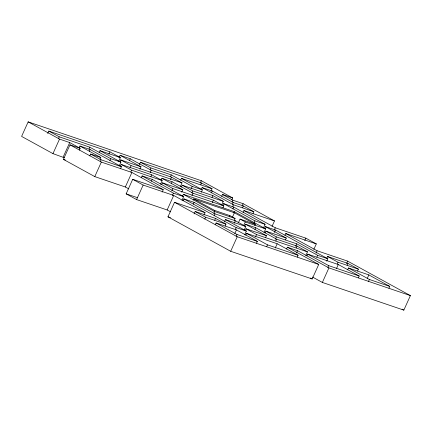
<?xml version="1.0" encoding="UTF-8"?>
<svg xmlns="http://www.w3.org/2000/svg" width="432" height="432" viewBox="0 0 432 432"><rect width="100%" height="100%" fill="white"/><g stroke="black" fill="none" stroke-linecap="round" stroke-linejoin="round"><path stroke-width="0.65" d="M231.854 199.768L232.675 197.948L201.312 180.716L28.161 121.867L21.6 136.399L52.963 153.63L64.309 157.729M47.709 133.493L48.8 131.074L109.912 151.843L120.366 157.588L118.724 161.222M58.433 138.634L59.254 136.82L89.813 147.204L110.722 158.69L120.906 162.157L119.264 165.785M52.963 153.63L59.524 139.099L69.709 142.565L80.163 148.306L79.342 150.125M63.148 157.091L69.709 142.565M128.822 188.908L125.339 186.991L94.781 176.607L63.418 159.376L69.979 144.844L80.163 148.306M79.072 147.841L79.893 146.027L90.077 149.488L121.441 166.72L120.625 168.534M88.992 149.018L89.813 147.204M89.262 151.303L90.077 149.488M89.797 155.866L90.617 154.051L100.802 157.513L99.981 159.327M99.176 152.48L99.997 150.665L120.366 157.588M100.251 161.611L101.072 159.797L121.441 166.72M94.781 176.607L101.342 162.076L131.895 172.465L163.258 189.697L162.167 192.116M108.821 154.267L109.912 151.843M109.901 160.51L110.722 158.69M119.005 157.729L120.096 155.304L130.286 158.765L151.195 170.257L171.563 177.179L182.018 182.925L180.376 186.554M119.815 161.687L120.636 159.872L141.005 166.795L139.914 169.214M120.355 166.255L121.176 164.435L151.729 174.82L162.184 180.565L160.542 184.199M129.465 160.585L130.286 158.765M130 168.037L131.09 165.618L182.018 182.925M130.81 171.995L131.63 170.181L162.184 180.565M125.339 186.991L131.895 172.465M170.64 211.885L167.157 209.968L136.598 199.584L126.144 193.838L132.705 179.312L163.258 189.697M139.374 164.651L140.47 162.232L201.582 183.001L212.036 188.746L210.94 191.165M141.264 177.741L142.085 175.927L152.269 179.388L183.632 196.619L181.991 200.254M136.598 199.584L143.159 185.058L173.713 195.442L205.076 212.674L203.985 215.093M150.104 169.792L150.925 167.972L171.293 174.895L192.202 186.386L202.387 189.848L201.296 192.267M150.098 172.676L151.195 170.257M150.908 176.639L151.729 174.82M151.448 181.202L152.269 179.388M161.098 180.101L161.914 178.281L172.103 181.742L193.012 193.234L213.381 200.156L223.835 205.902L223.015 207.716M161.633 184.664L162.454 182.849L182.822 189.772L181.732 192.191M170.473 176.715L171.293 174.895M170.467 179.604L171.563 177.179M171.283 183.562L172.103 181.742M171.812 191.014L172.908 188.595L223.835 205.902M172.352 195.577L173.448 193.158L183.632 196.619M167.157 209.968L173.713 195.442M180.657 180.176L181.478 178.357L212.036 188.746M286.546 249.032L287.366 247.212L318.73 264.449L312.169 278.975L230.688 251.284L167.962 216.815L174.523 202.289L205.076 212.674M181.467 187.024L182.288 185.209L212.841 195.593L223.295 201.334L221.659 204.968M182.542 196.155L183.362 194.335L234.29 211.648L265.653 228.879L264.011 232.513M183.082 200.718L183.902 198.904L194.087 202.365L214.996 213.851L235.364 220.774L245.819 226.519L244.177 230.153M191.111 188.806L192.202 186.386M191.921 192.769L192.742 190.949L223.295 201.334M191.916 195.653L193.012 193.234M200.221 183.141L201.312 180.716M193.136 200.151L193.682 198.941L234.425 212.787L255.334 224.273L254.788 225.488M200.761 184.815L201.582 183.001M193.266 204.179L194.087 202.365M201.301 189.383L202.122 187.564L212.306 191.025L233.215 202.516L243.4 205.978L253.854 211.723L253.033 213.538M194.065 213.916L195.161 211.496L215.53 218.419L225.985 224.159L225.164 225.979M211.486 192.845L212.306 191.025M212.02 197.408L212.841 195.593M204.795 219.056L205.616 217.237L225.985 224.159M212.285 202.581L213.381 200.156M214.045 211.637L214.591 210.427L229.867 215.622L235.094 218.495L234.274 220.309M213.905 213.386L214.726 211.572L235.094 218.495M221.67 196.306L222.491 194.486L232.675 197.948M214.175 215.671L214.996 213.851M214.709 220.234L215.53 218.419M222.745 205.432L223.565 203.618L233.75 207.079L265.113 224.311L263.477 227.945M215.249 224.797L216.07 222.982L236.439 229.905L257.348 241.396L256.527 243.211M232.124 202.046L232.945 200.232L243.13 203.693L274.493 220.925L272.036 226.373M224.354 222.016L225.45 219.596L245.819 226.519M232.394 204.331L233.215 202.516M232.664 206.615L233.485 204.8L253.854 211.723M229.322 216.832L229.867 215.622M232.929 208.899L233.75 207.079M233.744 212.857L234.29 211.648M232.238 217.631L234.425 212.787M234.274 223.198L235.364 220.774M242.039 206.118L243.13 203.693M242.579 207.792L243.4 205.978M235.354 229.441L236.169 227.621L246.359 231.088L244.717 234.716M238.415 222.718L240.057 219.083L255.334 224.273M243.119 212.36L243.94 210.541L274.493 220.925M234.803 233.539L236.439 229.905M236.158 236.288L236.979 234.473L257.348 241.396M230.688 251.284L237.249 236.752L318.73 264.449M243.643 225.585L245.279 221.956L265.653 228.879M244.728 226.055L245.549 224.235L255.733 227.702L276.642 239.188L297.016 246.11L307.471 251.856L305.829 255.49M245.268 230.618L246.089 228.803L266.458 235.726L265.637 237.541M245.808 235.186L246.623 233.366L277.182 243.751L298.091 255.242L297.27 257.056M254.108 222.669L254.929 220.849L265.113 224.311M254.918 229.516L255.733 227.702M255.447 236.968L256.543 234.549L307.471 251.856M264.562 228.409L265.383 226.595L275.567 230.056L327.839 258.779L326.749 261.198M265.102 232.978L265.923 231.163L286.292 238.086L285.471 239.9M266.717 246.672L267.532 244.858L298.091 255.242M274.207 230.197L275.297 227.777L305.856 238.162L316.31 243.902L313.853 249.35M274.477 232.481L275.567 230.056M275.281 239.328L276.377 236.903L296.746 243.826L317.655 255.317L327.839 258.779M275.827 241.002L276.642 239.188M275.27 247.99L277.182 243.751M284.936 235.337L285.752 233.518L316.31 243.902M295.655 246.251L296.746 243.826M296.195 247.925L297.016 246.11M296.46 253.098L297.551 250.679L328.914 267.91L410.4 295.601L403.839 310.133L322.358 282.436L312.482 277.015M304.765 240.581L305.856 238.162M306.92 255.955L307.741 254.14L338.294 264.524L359.203 276.01L358.382 277.83M316.024 253.174L317.115 250.754L347.674 261.139L410.4 295.601M316.834 257.132L317.655 255.317M326.754 258.314L327.569 256.495L347.944 263.417L358.398 269.163L357.577 270.977M327.829 267.44L328.649 265.626L359.203 276.01M322.358 282.436L328.914 267.91M337.208 264.055L338.024 262.24L358.398 269.163M336.382 268.758L338.294 264.524M346.583 263.558L347.674 261.139M347.123 265.237L347.944 263.417M347.663 269.8L348.478 267.986L368.852 274.909L389.761 286.394L388.94 288.214M367.211 278.543L368.852 274.909M368.572 281.291L369.387 279.472L389.761 286.394M63.418 159.376L65.329 160.024M287.366 247.212L297.551 250.679M126.144 193.838L137.603 197.732M167.962 216.815L170.505 217.685M222.491 194.486L232.945 200.232M202.122 187.564L233.485 204.8M243.94 210.541L275.297 227.777M285.752 233.518L317.115 250.754M327.569 256.495L338.024 262.24M348.478 267.986L369.387 279.472M181.478 178.357L202.387 189.848M223.565 203.618L254.929 220.849M265.383 226.595L286.292 238.086M140.47 162.232L150.925 167.972M182.288 185.209L192.742 190.949M265.923 231.163L276.377 236.903M307.741 254.14L328.649 265.626M240.057 219.083L245.279 221.956M402.079 309.166L403.839 310.133M120.096 155.304L141.005 166.795M161.914 178.281L182.822 189.772M245.549 224.235L266.458 235.726M193.682 198.941L214.591 210.427M120.636 159.872L131.09 165.618M162.454 182.849L172.908 188.595M183.362 194.335L214.726 211.572M246.089 228.803L256.543 234.549M99.997 150.665L120.906 162.157M225.45 219.596L246.359 231.088M121.176 164.435L131.63 170.181M142.085 175.927L173.448 193.158M183.902 198.904L236.169 227.621M246.623 233.366L267.532 244.858M79.893 146.027L100.802 157.513M48.8 131.074L59.254 136.82M90.617 154.051L101.072 159.797M195.161 211.496L205.616 217.237M216.07 222.982L236.979 234.473M28.161 121.867L59.524 139.099M69.979 144.844L101.342 162.076M132.705 179.312L143.159 185.058M174.523 202.289L237.249 236.752M310.43 278.019L312.169 278.975"/></g></svg>
